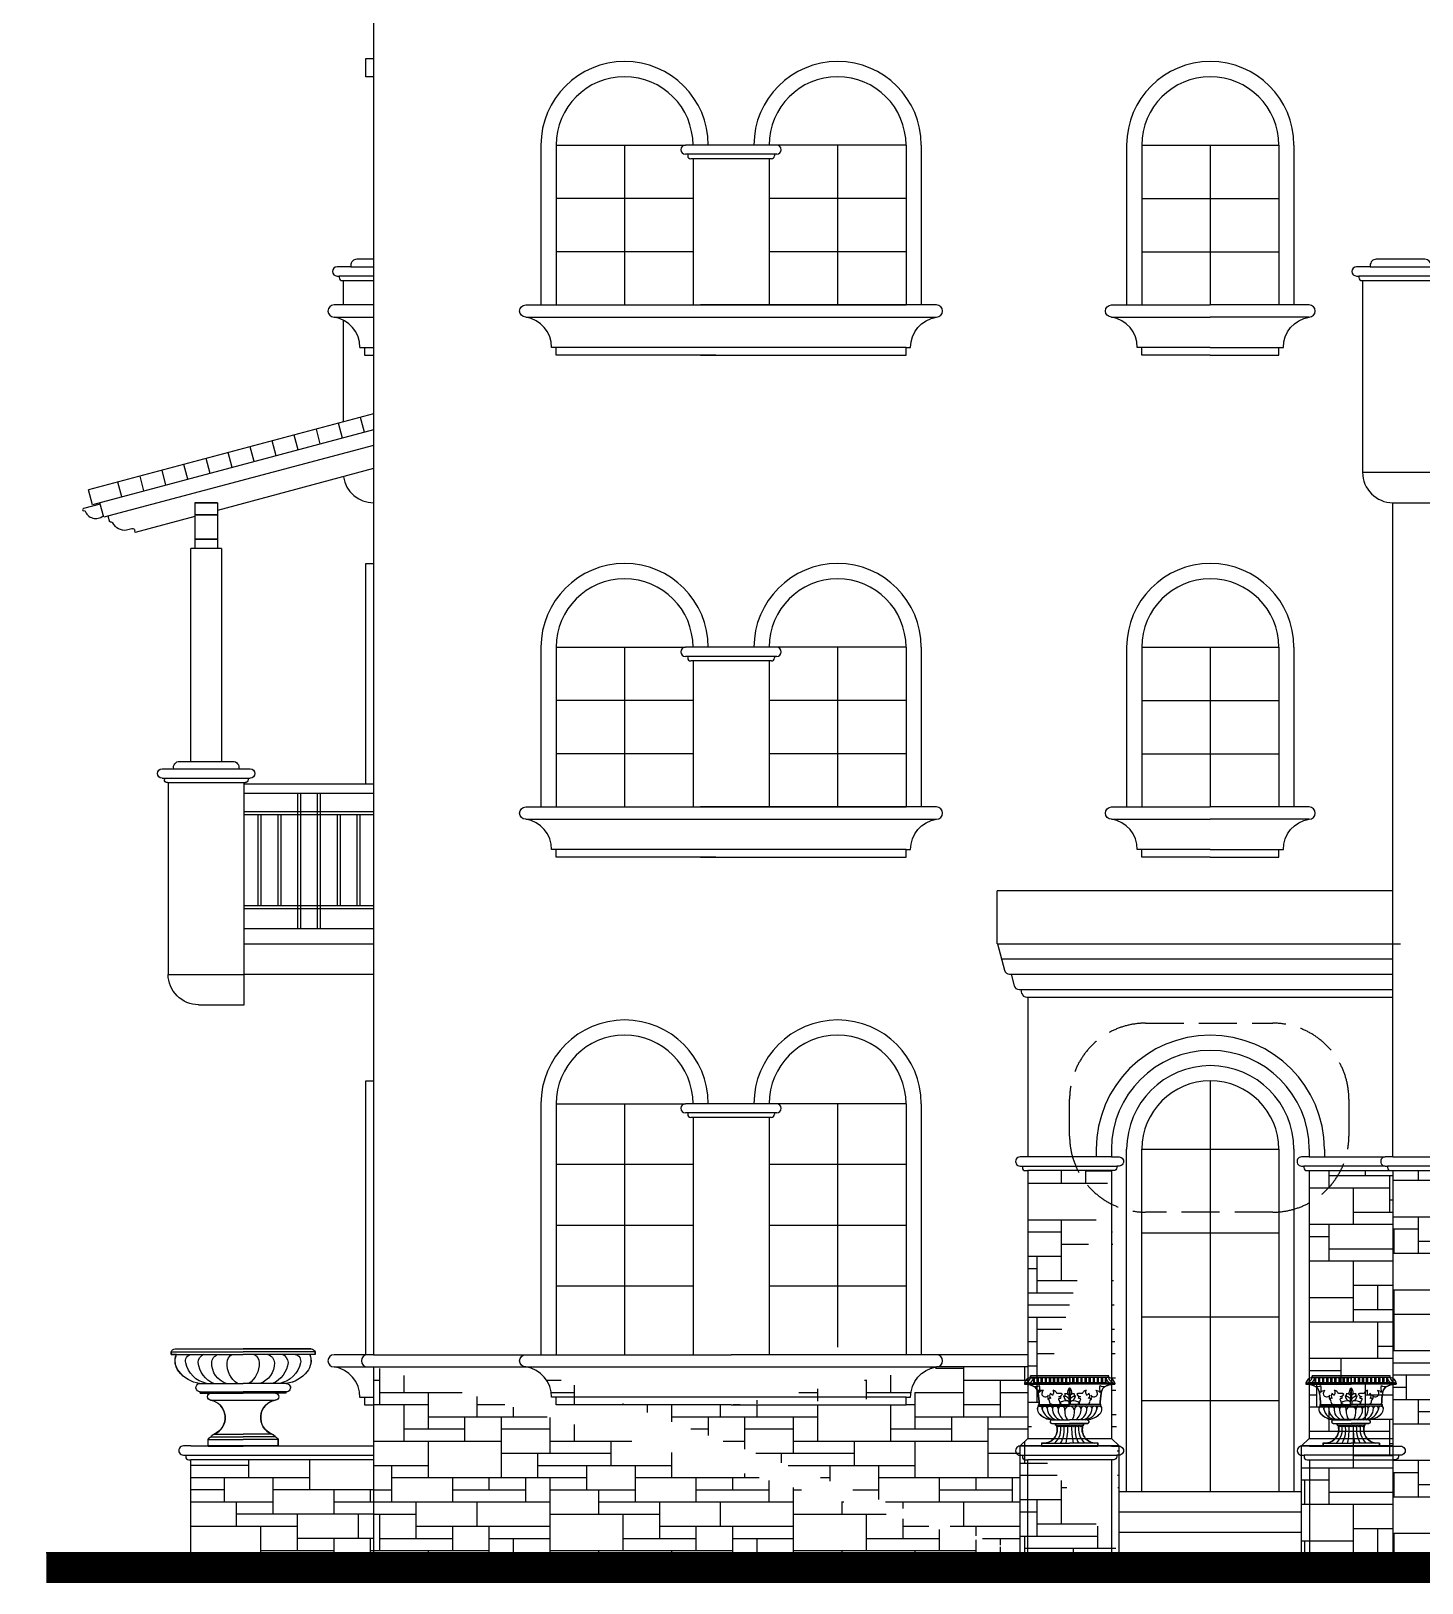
# Model space of a CAD drawing. Extents: x -34815 to 81416, y -425322 to 67478.
# Drawn here: x 11770 to 20912, y -340615 to -330415 of the extents above; entities that cross this region are included whole.
import ezdxf

# ---------------------------------------------------------------- set-up
doc = ezdxf.new("R2010")
doc.units = 0
doc.header["$LTSCALE"] = 1000
doc.header["$MEASUREMENT"] = 0
doc.linetypes.add('DASH', pattern=[0.35, 0.25, -0.1])
for name, color, linetype in [('PUB_HATCH', 8, 'Continuous'), ('STAIR', 4, 'Continuous'), ('WINDOW', 4, 'Continuous'), ('y-设计-02', 7, 'Continuous'), ('坯担层', 7, 'Continuous'), ('填充', 5, 'Continuous')]:
    doc.layers.add(name, color=color, linetype=linetype)
doc.layers.add('WALL', color=2, linetype='Continuous', lineweight=25)

# ---------------------------------------------------------------- blocks, each defined once
blk = doc.blocks.new('erg')
for p, q in [((176307, 27926), (176316, 27926)), ((176316, 27926), (176336, 27850)), ((176370, 27825), (176380, 27825)), ((176380, 27825), (176386, 27800)), ((176420, 27775), (176427, 27775))]:
    blk.add_line(p, q)
blk.add_lwpolyline([(176227, 28125), (176273, 27952)])
for centre in [(176307, 27961), (176370, 27860), (176420, 27810)]:
    blk.add_arc(centre, 35, 195, 270)
blk = doc.blocks.new('gdstr')
at = {"layer": 'WALL'}
for p, q in [((-112041, -25572), (-112591, -25572)), ((-112591, -26272), (-112591, -25662)), ((-112041, -25662), (-112591, -25662)), ((-112041, -25662), (-112041, -26272))]:
    blk.add_line(p, q, dxfattribs=at)
for points in [[(-112591, -25572), (-112641, -25572, 1.000051), (-112641, -25632), (-112626, -25632), (-112626, -25642, 0.414214), (-112606, -25662), (-112591, -25662)], [(-112041, -25572), (-111991, -25572, -1.000051), (-111991, -25632), (-112006, -25632), (-112006, -25642, -0.414214), (-112026, -25662), (-112041, -25662)]]:
    blk.add_lwpolyline(points, format="xyb", dxfattribs=at)
at = {"layer": '坯担层'}
blk.add_line((-112626, -25632), (-112006, -25632), dxfattribs=at)
blk = doc.blocks.new('GRES')
for p, q in [((-112284, 29993), (-109584, 29993)), ((-109784, 29793), (-112084, 29793))]:
    blk.add_line(p, q)
at = {"layer": 'WALL'}
for p, q in [((-112184, 31723), (-112184, 30073)), ((-112084, 31723), (-112084, 30073)), ((-110634, 31723), (-111234, 31723)), ((-110634, 31663), (-111234, 31663)), ((-111219, 31663), (-111219, 31653)), ((-110669, 31633), (-111199, 31633)), ((-111184, 31633), (-111184, 30073)), ((-110684, 31633), (-110684, 30073)), ((-110649, 31663), (-110649, 31653)), ((-109784, 31723), (-109784, 30073)), ((-109684, 31723), (-109684, 30073))]:
    blk.add_line(p, q, dxfattribs=at)
for points in [[(-110934, 29743), (-112084, 29743), (-112084, 29793), (-112114, 29793, 0.374006), (-112284, 29993, -1), (-112284, 30073), (-110934, 30073), (-110934, 30073), (-110934, 30073)], [(-110934, 29743), (-109784, 29743), (-109784, 29793), (-109754, 29793, -0.374006), (-109584, 29993, 1), (-109584, 30073), (-110934, 30073), (-110934, 30073), (-110934, 30073)]]:
    blk.add_lwpolyline(points, format="xyb", dxfattribs=at)
for centre, radius, start, end in [((-111634, 31723), 550, 0, 180), ((-110234, 31723), 550, 0, 180), ((-111634, 31723), 450, 0, 180), ((-110234, 31723), 450, 0, 180), ((-111234, 31693), 30, 90, 270), ((-111199, 31653), 20, 180, 270), ((-110669, 31653), 20, 270, 0), ((-110634, 31693), 30, 270, 90)]:
    blk.add_arc(centre, radius, start, end, dxfattribs=at)
at = {"layer": 'WINDOW'}
for p, q in [((-112084, 31723), (-111234, 31723)), ((-111634, 31723), (-111634, 30073)), ((-109784, 31723), (-110634, 31723)), ((-110234, 31723), (-110234, 30123)), ((-111184, 31323), (-112084, 31323)), ((-109784, 31323), (-110684, 31323)), ((-111184, 30923), (-112084, 30923)), ((-109784, 30923), (-110684, 30923)), ((-111184, 30523), (-112084, 30523)), ((-109784, 30523), (-110684, 30523))]:
    blk.add_line(p, q, dxfattribs=at)
blk = doc.blocks.new('REWRWE')
for p, q in [((-71970, 28102), (-69470, 28102)), ((-71970, 28022), (-69270, 28022)), ((-69470, 27822), (-71770, 27822))]:
    blk.add_line(p, q)
at = {"layer": 'WALL'}
for p, q in [((-71870, 29152), (-71870, 28102)), ((-71770, 29152), (-71770, 28102)), ((-70320, 29152), (-70920, 29152)), ((-70320, 29092), (-70920, 29092)), ((-70905, 29092), (-70905, 29082)), ((-70335, 29092), (-70335, 29082)), ((-69470, 29152), (-69470, 28102)), ((-69370, 29152), (-69370, 28102)), ((-70355, 29062), (-70885, 29062)), ((-70870, 29062), (-70870, 28102)), ((-70370, 29062), (-70370, 28102))]:
    blk.add_line(p, q, dxfattribs=at)
for points in [[(-70720, 27772), (-71770, 27772), (-71770, 27822), (-71800, 27822, 0.374006), (-71970, 28022, -1), (-71970, 28102), (-70720, 28102), (-70720, 28102), (-70720, 28102)], [(-70820, 27772), (-69470, 27772), (-69470, 27822), (-69440, 27822, -0.374006), (-69270, 28022, 1), (-69270, 28102), (-70820, 28102), (-70820, 28102), (-70820, 28102)]]:
    blk.add_lwpolyline(points, format="xyb", dxfattribs=at)
for centre, radius, start, end in [((-71320, 29152), 550, 0, 180), ((-69920, 29152), 550, 0, 180), ((-71320, 29152), 450, 0, 180), ((-69920, 29152), 450, 0, 180), ((-70920, 29122), 30, 90, 270), ((-70885, 29082), 20, 180, 270), ((-70355, 29082), 20, 270, 0), ((-70320, 29122), 30, 270, 90)]:
    blk.add_arc(centre, radius, start, end, dxfattribs=at)
at = {"layer": 'WINDOW'}
for p, q in [((-71770, 29152), (-70920, 29152)), ((-71320, 29152), (-71320, 28102)), ((-69470, 29152), (-70320, 29152)), ((-69920, 29152), (-69920, 28102)), ((-70870, 28802), (-71770, 28802)), ((-69470, 28802), (-70370, 28802)), ((-70870, 28452), (-71770, 28452)), ((-69470, 28452), (-70370, 28452))]:
    blk.add_line(p, q, dxfattribs=at)
blk = doc.blocks.new('GTEWR')
at = {"layer": 'STAIR'}
for p, q in [((-29099, -16673), (-27225, -17173)), ((-29039, -16793), (-29013, -16696)), ((-29099, -16777), (-27251, -17270)), ((-28894, -16832), (-28868, -16735)), ((-28749, -16870), (-28723, -16774)), ((-28604, -16909), (-28578, -16812)), ((-29099, -16880), (-27325, -17353)), ((-28459, -16948), (-28433, -16851)), ((-28314, -16986), (-28288, -16890)), ((-28169, -17025), (-28143, -16928)), ((-29099, -17033), (-28074, -17308)), ((-28024, -17064), (-27998, -16967)), ((-27879, -17102), (-27853, -17006)), ((-27734, -17141), (-27709, -17044)), ((-27589, -17180), (-27564, -17083)), ((-27444, -17218), (-27419, -17122)), ((-27251, -17270), (-27225, -17173)), ((-28074, -17257), (-27924, -17257)), ((-28074, -17257), (-28074, -17557)), ((-27924, -17257), (-28074, -17257)), ((-28074, -17337), (-27924, -17337)), ((-27924, -17337), (-28074, -17337)), ((-27924, -17257), (-27924, -17557)), ((-27325, -17353), (-27299, -17257)), ((-27924, -17348), (-27533, -17453)), ((-27533, -17453), (-27529, -17439)), ((-27511, -17428), (-27475, -17438)), ((-27369, -17383), (-27365, -17384)), ((-27365, -17384), (-27354, -17346)), ((-28074, -17497), (-27924, -17497)), ((-27924, -17497), (-28074, -17497)), ((-28099, -17557), (-28099, -18957)), ((-28099, -17557), (-27899, -17557)), ((-27899, -18957), (-27899, -17557)), ((-27824, -18957), (-28174, -18957)), ((-27709, -19007), (-28289, -19007)), ((-27709, -19067), (-28289, -19067)), ((-28274, -19067), (-28274, -19077)), ((-27724, -19067), (-27724, -19077)), ((-27744, -19097), (-28254, -19097)), ((-28249, -20557), (-28249, -19097)), ((-27749, -19097), (-27749, -20357)), ((-29099, -20057), (-28249, -20057)), ((-28249, -20157), (-29099, -20157)), ((-29099, -20357), (-28249, -20357)), ((-27749, -20357), (-28249, -20357)), ((-27949, -20557), (-28249, -20557))]:
    blk.add_line(p, q, dxfattribs=at)
blk.add_lwpolyline([(-27302, -17266), (-27192, -17296, -0.876976), (-27194, -17311), (-27202, -17309, -0.53627), (-27322, -17343, 2.428013)], format="xyb", dxfattribs=at)
for centre, radius, start, end in [((-27515, -17442), 15, 75, 165), ((-27463, -17353), 85.7, 262.1778, 333.6727), ((-27373, -17398), 15, 75, 152.7854), ((-28174, -18997), 40, 90, 194.4775), ((-27824, -18997), 40, 345.5225, 90), ((-28289, -19037), 30, 90, 270), ((-27709, -19037), 30, 270, 90), ((-28254, -19077), 20, 180, 270), ((-27744, -19077), 20, 270, 0), ((-27949, -20357), 200, 270, 0.0036)]:
    blk.add_arc(centre, radius, start, end, dxfattribs=at)
blk = doc.blocks.new('REW')
at = {"layer": 'WINDOW'}
for p, q in [((-107664, 35915), (-107924, 35915)), ((-107924, 35835), (-107664, 35835)), ((-107754, 35635), (-107724, 35635)), ((-107724, 35635), (-107724, 35585)), ((-107724, 35635), (-107664, 35635)), ((-107724, 35585), (-107664, 35585)), ((-107664, 35585), (-107664, 35585))]:
    blk.add_line(p, q, dxfattribs=at)
for centre, radius, start, end in [((-107924, 35875), 40, 90, 270), ((-107954, 35637), 200, 359.3523, 81.3768)]:
    blk.add_arc(centre, radius, start, end, dxfattribs=at)
blk = doc.blocks.new('tges')
at = {"layer": 'WALL'}
for p, q in [((97, -16318), (497, -16318)), ((572, -16378), (22, -16378)), ((47, -16408), (547, -16408)), ((47, -17668), (547, -17668))]:
    blk.add_line(p, q, dxfattribs=at)
blk.add_lwpolyline([(197, -16268), (137, -16268, 0.414214), (97, -16308), (97, -16318), (7, -16318, 1), (7, -16378), (22, -16378), (22, -16388, 0.414214), (42, -16408), (47, -16408), (47, -17568), (47, -17668, 0.414046), (247, -17868), (547, -17868), (547, -16408), (552, -16408, 0.41424), (572, -16388), (572, -16378), (587, -16378, 1.047767), (584, -16318), (497, -16318), (497, -16308, 0.414171), (457, -16268), (397, -16268), (197, -16268)], format="xyb", dxfattribs=at)
blk = doc.blocks.new('er')
at = {"layer": 'STAIR'}
for p, q in [((-234578, -160987), (-235428, -160987)), ((-235428, -161047), (-234578, -161047)), ((-235079, -161047), (-235079, -161937)), ((-235059, -161047), (-235059, -161937)), ((-234949, -161047), (-234949, -161937)), ((-234929, -161047), (-234929, -161937)), ((-235428, -161167), (-234578, -161167)), ((-235428, -161187), (-234578, -161187)), ((-235339, -161187), (-235339, -161787)), ((-235319, -161187), (-235319, -161787)), ((-235209, -161187), (-235209, -161787)), ((-235189, -161187), (-235189, -161787)), ((-234819, -161187), (-234819, -161787)), ((-234799, -161187), (-234799, -161787)), ((-234689, -161187), (-234689, -161787)), ((-234669, -161187), (-234669, -161787)), ((-234578, -161787), (-235428, -161787)), ((-234578, -161807), (-235428, -161807))]:
    blk.add_line(p, q, dxfattribs=at)
blk = doc.blocks.new('tgdstre')
for p, q in [((40414, -79573), (41064, -79573)), ((41714, -79573), (41064, -79573)), ((41064, -79773), (40614, -79773)), ((41064, -79773), (41514, -79773))]:
    blk.add_line(p, q)
at = {"layer": 'WALL'}
for p, q in [((40514, -78443), (40514, -79493)), ((40614, -78443), (40614, -79493)), ((41514, -78443), (41514, -79493)), ((41614, -78443), (41614, -79493))]:
    blk.add_line(p, q, dxfattribs=at)
for points in [[(41064, -79823), (40614, -79823), (40614, -79773), (40584, -79773, 0.374006), (40414, -79573, -1), (40414, -79493), (41064, -79493)], [(41064, -79823), (41514, -79823), (41514, -79773), (41544, -79773, -0.374006), (41714, -79573, 1), (41714, -79493), (41064, -79493)]]:
    blk.add_lwpolyline(points, format="xyb", dxfattribs=at)
for radius in [550, 450]:
    blk.add_arc((41064, -78443), radius, 0, 180, dxfattribs=at)
at = {"layer": 'WINDOW'}
for p, q in [((40614, -78443), (41514, -78443)), ((41064, -78443), (41064, -79493)), ((40614, -78793), (41514, -78793)), ((40614, -79143), (41514, -79143))]:
    blk.add_line(p, q, dxfattribs=at)
blk = doc.blocks.new('asdfasgdsdg')
at = {"layer": '坯担层'}
blk.add_lwpolyline([(1004409, -183636), (1004416, -183636), (1004416, -183620), (1004453, -183620, 0.987636), (1004451, -183584, 0.172342), (1004577, -183524, 0.187477), (1004598, -183475, 0.445394), (1004573, -183448), (1004573, -183447), (1004580, -183447, 1.075239), (1004580, -183432, -0.038474), (1004591, -183317, -0.204676), (1004620, -183258, -0.13928), (1004724, -183228), (1004726, -183228), (1004726, -183217, 0.299581), (1004664, -183161), (1004664, -183145), (1003888, -183145), (1003888, -183161, 0.299581), (1003826, -183217), (1003826, -183228), (1003828, -183228, -0.13928), (1003932, -183258, -0.204676), (1003962, -183317, -0.038474), (1003972, -183432, 1.004002), (1003971, -183447), (1003979, -183447), (1003979, -183448, 0.445395), (1003954, -183475, 0.187477), (1003975, -183524, 0.173138), (1004102, -183584, 1.005571), (1004099, -183620), (1004137, -183620), (1004137, -183636), (1004146, -183636, -0.483622), (1004031, -183816), (1003996, -183816), (1003996, -183845), (1004558, -183845), (1004558, -183816), (1004524, -183816, -0.483623), (1004409, -183636, 0.483623)], format="xyb", dxfattribs=at)
at = {"layer": '填充'}
for p, q in [((1003888, -183145), (1004276, -183145)), ((1003888, -183161), (1003888, -183145)), ((1004664, -183145), (1004276, -183145)), ((1004664, -183161), (1004664, -183145)), ((1003826, -183217), (1004276, -183217)), ((1003826, -183217), (1003826, -183228)), ((1003826, -183228), (1004276, -183228)), ((1003888, -183161), (1004276, -183161)), ((1003916, -183161), (1003916, -183207)), ((1003922, -183161), (1003922, -183206)), ((1003950, -183161), (1003950, -183206)), ((1003957, -183161), (1003957, -183207)), ((1003963, -183161), (1003963, -183206)), ((1003991, -183161), (1003991, -183206)), ((1003996, -183161), (1003996, -183207)), ((1004003, -183161), (1004003, -183206)), ((1004031, -183161), (1004031, -183206)), ((1004038, -183161), (1004038, -183207)), ((1004044, -183161), (1004044, -183206)), ((1004072, -183161), (1004072, -183206)), ((1004077, -183161), (1004077, -183207)), ((1004084, -183161), (1004084, -183206)), ((1004112, -183161), (1004112, -183206)), ((1004118, -183161), (1004118, -183207)), ((1004125, -183161), (1004125, -183206)), ((1004153, -183161), (1004153, -183206)), ((1004159, -183161), (1004159, -183207)), ((1004165, -183161), (1004165, -183206)), ((1004193, -183161), (1004193, -183206)), ((1004200, -183161), (1004200, -183207)), ((1004206, -183161), (1004206, -183206)), ((1004234, -183161), (1004234, -183206)), ((1004240, -183161), (1004240, -183207)), ((1004246, -183161), (1004246, -183206)), ((1004274, -183161), (1004274, -183206)), ((1004664, -183161), (1004276, -183161)), ((1004726, -183217), (1004276, -183217)), ((1004726, -183228), (1004276, -183228)), ((1004278, -183161), (1004278, -183206)), ((1004306, -183161), (1004306, -183206)), ((1004312, -183161), (1004312, -183207)), ((1004318, -183161), (1004318, -183206)), ((1004346, -183161), (1004346, -183206)), ((1004352, -183161), (1004352, -183207)), ((1004353, -183161), (1004353, -183207)), ((1004359, -183161), (1004359, -183206)), ((1004387, -183161), (1004387, -183206)), ((1004393, -183161), (1004393, -183207)), ((1004393, -183161), (1004393, -183207)), ((1004399, -183161), (1004399, -183206)), ((1004427, -183161), (1004427, -183206)), ((1004433, -183161), (1004433, -183207)), ((1004440, -183161), (1004440, -183206)), ((1004468, -183161), (1004468, -183206)), ((1004475, -183161), (1004475, -183207)), ((1004481, -183161), (1004481, -183206)), ((1004509, -183161), (1004509, -183206)), ((1004516, -183161), (1004516, -183207)), ((1004521, -183161), (1004521, -183206)), ((1004550, -183161), (1004550, -183206)), ((1004555, -183161), (1004555, -183207)), ((1004562, -183161), (1004562, -183206)), ((1004590, -183161), (1004590, -183206)), ((1004597, -183161), (1004597, -183207)), ((1004602, -183161), (1004602, -183206)), ((1004630, -183161), (1004630, -183206)), ((1004636, -183161), (1004636, -183207)), ((1004726, -183217), (1004726, -183228)), ((1003965, -183444), (1004588, -183444)), ((1003971, -183432), (1004276, -183432)), ((1003971, -183447), (1004276, -183447)), ((1004581, -183432), (1004276, -183432)), ((1004581, -183447), (1004276, -183447)), ((1004101, -183584), (1004276, -183584)), ((1004451, -183584), (1004276, -183584)), ((1004099, -183620), (1004276, -183620)), ((1004137, -183636), (1004137, -183620)), ((1004137, -183636), (1004276, -183636)), ((1004453, -183620), (1004276, -183620)), ((1004416, -183636), (1004276, -183636)), ((1004416, -183636), (1004416, -183620)), ((1003996, -183815), (1003996, -183845)), ((1003996, -183816), (1004276, -183816)), ((1003996, -183845), (1004276, -183845)), ((1004277, -183816), (1004276, -183816)), ((1004277, -183845), (1004276, -183845)), ((1004558, -183816), (1004278, -183816)), ((1004558, -183845), (1004278, -183845)), ((1004558, -183815), (1004558, -183845))]:
    blk.add_line(p, q, dxfattribs=at)
for centre, radius, start, end in [((1003815, -183140), 77.8, 278.2598, 344.8604), ((1003900, -183236), 76.3, 99.221, 165.9299), ((1003827, -183425), 198, 57.9464, 90.337), ((1003860, -183160), 54.7, 253.5592, 359.4398), ((1003936, -183192), 25.3, 216.27, 323.73), ((1003942, -183200), 53.1, 243.5211, 309.3086), ((1003936, -183194), 19.1, 222.6561, 317.4323), ((1003877, -183322), 84.7, 3.147, 49.4162), ((1003977, -183194), 24.1, 214.9112, 325.0888), ((1003977, -183194), 19.1, 222.6561, 317.4323), ((1003868, -183271), 111, 339.1385, 15.5094), ((1004015, -183350), 58, 89.7629, 137.1185), ((1004017, -183192), 25.3, 216.27, 323.73), ((1004036, -183322), 37, 124.2206, 197.6658), ((1004017, -183194), 19.1, 222.6561, 317.4323), ((1004058, -183194), 24.1, 214.9112, 325.0888), ((1004058, -183194), 19.1, 222.6561, 317.4323), ((1004098, -183192), 25.3, 216.2484, 323.7516), ((1004098, -183194), 19.1, 222.6561, 317.4323), ((1004094, -183349), 62.6, 24.2805, 73.1395), ((1004019, -183335), 103, 18.6061, 26.1266), ((1004139, -183192), 25.3, 216.27, 323.73), ((1004139, -183194), 19.1, 222.6561, 317.4323), ((1004180, -183192), 25.3, 216.27, 323.73), ((1004179, -183194), 19.1, 222.6561, 317.4323), ((1004220, -183194), 24.1, 214.9112, 325.0888), ((1004220, -183194), 19.1, 222.6561, 317.4323), ((1004260, -183193), 25, 216.0719, 309.9398), ((1004260, -183194), 19.1, 222.6561, 317.4323), ((1004319, -183313), 63.9, 148.5707, 193.4767), ((1004289, -183291), 27, 118.0295, 154.4654), ((1007980, -183505), 3714, 176.3733, 178.8731), ((1004292, -183194), 24.1, 229.1718, 325.0888), ((1004264, -183291), 27, 25.5346, 61.9705), ((1004292, -183194), 19.1, 222.5677, 317.3439), ((1000573, -183505), 3714, 1.1269, 3.6267), ((1004234, -183313), 63.9, 346.5233, 31.4293), ((1004332, -183194), 24.1, 214.9112, 325.0888), ((1004332, -183194), 19.1, 222.5677, 317.3439), ((1004373, -183194), 24.1, 214.9112, 325.0888), ((1004373, -183194), 19.1, 222.5677, 317.3439), ((1004413, -183194), 24.1, 214.9112, 325.0888), ((1004413, -183194), 19.1, 222.5677, 317.3439), ((1004459, -183349), 62.6, 106.8605, 155.7195), ((1004454, -183191), 26.5, 217.547, 322.453), ((1004533, -183335), 103, 153.8734, 161.3939), ((1004454, -183194), 19.1, 222.5677, 317.3439), ((1004495, -183192), 25.3, 216.27, 323.73), ((1004495, -183194), 19.1, 222.5677, 317.3439), ((1004536, -183194), 24.1, 214.9112, 325.0888), ((1004536, -183194), 19.1, 222.5677, 317.3439), ((1004538, -183350), 58, 42.8815, 90.2371), ((1004517, -183322), 37, 342.3342, 55.7794), ((1004576, -183192), 25.8, 216.8256, 323.1744), ((1004576, -183194), 19.1, 222.5677, 317.3439), ((1004684, -183271), 111, 164.4906, 200.8615), ((1004611, -183200), 53.1, 230.6914, 296.4789), ((1004675, -183322), 84.7, 130.5838, 176.853), ((1004616, -183194), 24.1, 214.9112, 325.0888), ((1004616, -183194), 19.1, 222.5677, 317.3439), ((1004725, -183425), 198, 89.663, 122.0536), ((1004692, -183160), 54.7, 180.5602, 286.4408), ((1004737, -183140), 77.8, 195.1396, 261.7402), ((1004652, -183236), 76.3, 14.0701, 80.779), ((1003979, -183473), 24.8, 353.5268, 185.5906), ((1003226, -183443), 747, 0.8363, 9.6495), ((1003972, -183439), 7.76, 85.8473, 274.1527), ((1004033, -183317), 37.1, 207.2872, 322.6022), ((1004029, -183473), 25.4, 10.3218, 184.7459), ((1004080, -183474), 26.9, 14.1289, 167.8025), ((1004093, -183359), 36.2, 145.9899, 237.7874), ((1004080, -183381), 13.7, 53.8745, 188.5506), ((1004106, -183396), 33.3, 169.1188, 279.2473), ((1004114, -183344), 36.8, 136.7318, 225.67), ((1004108, -183315), 21.1, 189.047, 272.6268), ((1004133, -183477), 28.8, 13.766, 160.9963), ((1004068, -183308), 49.7, 325.3181, 7.3274), ((1004174, -183419), 98.9, 77.9359, 103.4288), ((1004194, -183482), 34.6, 347.7128, 160.5764), ((1004174, -183379), 9.16, 113.075, 252.0027), ((1004124, -183255), 109, 294.1701, 317.1387), ((1004174, -183376), 22.5, 43.3106, 104.2892), ((1004171, -183346), 24.8, 268.8306, 322.5142), ((1004185, -183391), 14.4, 165.355, 286.2589), ((1004236, -183481), 87.8, 75.821, 133.415), ((1004219, -183352), 78, 235.5314, 270.4036), ((1004193, -183335), 12.1, 27.8099, 84.1972), ((1004203, -183427), 84.3, 41.9052, 80.8217), ((1004273, -183342), 56.6, 182.0122, 257.9404), ((1004238, -183363), 38.7, 41.8802, 106.9921), ((1004254, -183331), 26.9, 169.8808, 225.5145), ((1004276, -183496), 49, 14.8958, 171.5498), ((1004314, -183363), 38.7, 73.0079, 138.1198), ((1004349, -183427), 84.3, 99.1783, 138.0948), ((1004279, -183342), 56.6, 282.0596, 357.9878), ((1004317, -183481), 87.8, 46.585, 104.179), ((1004299, -183331), 26.9, 314.4855, 10.1192), ((1004358, -183482), 34.6, 19.4156, 183.2289), ((1004333, -183352), 78, 269.5964, 304.4686), ((1004359, -183335), 12.1, 95.8028, 152.1901), ((1004428, -183255), 109, 222.8613, 245.8299), ((1004379, -183419), 98.9, 76.5712, 102.0641), ((1004378, -183376), 22.5, 75.7108, 136.6894), ((1004381, -183346), 24.8, 217.4858, 271.1694), ((1004367, -183391), 14.4, 253.7411, 14.645), ((1004378, -183379), 9.16, 287.9973, 66.925), ((1004419, -183477), 28.8, 19.0037, 166.234), ((1004485, -183308), 49.7, 172.6726, 214.6819), ((1004446, -183396), 33.3, 260.7527, 10.8812), ((1004445, -183315), 21.1, 267.3732, 350.953), ((1004472, -183474), 26.9, 12.1975, 165.8711), ((1004439, -183344), 36.8, 314.33, 43.2682), ((1004473, -183381), 13.7, 351.4494, 126.1255), ((1004460, -183359), 36.2, 302.2126, 34.0101), ((1004519, -183317), 37.1, 217.3978, 332.7128), ((1004523, -183473), 25.4, 355.2541, 169.6782), ((1004573, -183473), 24.8, 354.4094, 186.4732), ((1005327, -183443), 747, 170.3505, 179.1637), ((1004581, -183439), 7.76, 265.8473, 94.1527), ((1004027, -183473), 72.9, 181.8198, 224.2933), ((1004123, -183375), 210, 224.9375, 264.0511), ((1004143, -183443), 143, 193.2561, 260.974), ((1004168, -183471), 114, 178.7487, 261.8998), ((1004101, -183602), 18.1, 86.2904, 274.5126), ((1004218, -183477), 112, 175.13, 252.3547), ((1004293, -183477), 132, 177.1006, 233.8283), ((1004367, -183502), 140, 174.9053, 216.3681), ((1004184, -183506), 141, 326.2753, 8.9288), ((1004259, -183477), 132, 306.1717, 2.8994), ((1004335, -183477), 112, 287.6453, 4.87), ((1004385, -183471), 114, 278.1002, 1.2513), ((1004409, -183443), 143, 279.026, 346.7439), ((1004452, -183602), 18.1, 265.4874, 93.7096), ((1004429, -183375), 210, 275.9489, 315.0625), ((1004525, -183473), 72.9, 315.7067, 358.1802), ((1004017, -183680), 136, 275.7814, 18.9491), ((1003992, -183675), 197, 314.4996, 11.6285), ((1004165, -183631), 20.1, 192.578, 348.262), ((1004202, -183632), 16.8, 191.7649, 348.2351), ((1003973, -183685), 250, 328.3611, 11.4136), ((1004238, -183630), 20.3, 194.8157, 345.1843), ((1003568, -183663), 690, 347.2377, 2.323), ((1004277, -183629), 20.8, 199.4277, 340.5723), ((1004986, -183663), 690, 177.677, 192.7623), ((1004316, -183627), 21.3, 202.8485, 337.1515), ((1004580, -183685), 250, 168.5864, 211.6389), ((1004352, -183631), 17.2, 196.5424, 343.4576), ((1004562, -183675), 197, 168.3715, 225.5004), ((1004389, -183626), 22.2, 205.3349, 333.8394), ((1004538, -183680), 136, 161.0509, 264.2186)]:
    blk.add_arc(centre, radius, start, end, dxfattribs=at)
blk = doc.blocks.new('fdgdfgdfg')
at = {"layer": '填充'}
for p, q in [((344912.5, 34403.2), (345374.5, 34403.2)), ((344912.5, 34403.2), (344912.5, 34386.7)), ((344912.5, 34386.7), (345374.5, 34386.7)), ((344937.1, 34422.2), (345374.5, 34422.2)), ((345811.2, 34422.2), (345374.5, 34422.2)), ((345836.5, 34403.2), (345374.5, 34403.2)), ((345836.5, 34386.7), (345374.5, 34386.7)), ((345836.5, 34403.2), (345836.5, 34386.7)), ((345097, 34200.1), (345374.5, 34200.1)), ((345653.9, 34200.1), (345374.5, 34200.1)), ((345099.6, 34146.9), (345374.5, 34146.9)), ((345099.6, 34137.5), (345099.6, 34146.9)), ((345099.6, 34137.5), (345374.5, 34137.5)), ((345581.1, 34092.9), (345167.5, 34092.9)), ((345649.4, 34146.9), (345374.5, 34146.9)), ((345649.4, 34137.5), (345374.5, 34137.5)), ((345649.4, 34137.5), (345649.4, 34146.9)), ((345188.8, 33874.9), (345374.5, 33874.9)), ((345560.2, 33874.9), (345374.5, 33874.9)), ((345150.2, 33798.8), (345150.2, 33841.8)), ((345150.2, 33841.4), (345374.5, 33841.4)), ((345150.2, 33798.5), (345374.5, 33798.5)), ((345168.8, 33857.5), (345374.5, 33857.5)), ((345580.2, 33857.5), (345374.5, 33857.5)), ((345598.8, 33841.4), (345374.5, 33841.4)), ((345598.8, 33798.5), (345374.5, 33798.5)), ((345598.8, 33798.8), (345598.8, 33841.8))]:
    blk.add_line(p, q, dxfattribs=at)
for centre, radius, start, end in [((344939, 34394.3), 27.9, 93.85193, 161.45812), ((345046.8, 34345.6), 108.2, 158.25718, 219.61329), ((345047.7, 34344.5), 43, 100.23517, 195.80491), ((345143.6, 34332.6), 57.9, 108.17695, 177.32402), ((345234.3, 34328.3), 61.6, 108.41274, 176.29978), ((345326.3, 34335.3), 54.5, 111.48359, 182.43579), ((345422.7, 34335.3), 54.5, 357.56421, 68.51641), ((345514.7, 34328.3), 61.6, 3.70022, 71.58726), ((345605.4, 34332.6), 57.9, 2.67598, 71.82305), ((345701.3, 34344.5), 43, 344.19509, 79.76483), ((345702.2, 34345.6), 108.2, 320.38671, 21.74282), ((345810.4, 34394.7), 27.5, 17.96711, 88.34369), ((345120.9, 34396.6), 198, 217.29844, 263.065), ((345173.1, 34367.8), 170.4, 191.85965, 258.5432), ((345252.7, 34353.7), 167.9, 186.29155, 246.93508), ((345311, 34330.7), 138.2, 179.35849, 251.07103), ((345426.1, 34326.3), 154.4, 177.52835, 235.42659), ((345322.9, 34326.3), 154.4, 304.57341, 2.47165), ((345438, 34330.7), 138.2, 288.92897, 0.64151), ((345496.3, 34353.7), 167.9, 293.06492, 353.70845), ((345575.9, 34367.8), 170.4, 281.4568, 348.14035), ((345626.9, 34398), 199.7, 277.76331, 322.58762), ((345097.4, 34173.5), 26.7, 90.83019, 274.72158), ((345650.3, 34173.6), 26.7, 268.08881, 82.24174), ((345167.9, 34115.3), 22.4, 91.07181, 268.92819), ((345147.9, 33980.9), 113.7, 291.1388, 80.05314), ((345602.8, 33980.9), 113.7, 99.94686, 248.8612), ((345579.9, 34115.3), 22.4, 271.07181, 88.92819), ((345193.2, 33849.7), 25.6, 99.88376, 162.20545), ((345555.8, 33849.7), 25.6, 17.79455, 80.11624), ((345177.5, 33828.6), 30.1, 106.73654, 154.92134), ((345571.5, 33828.6), 30.1, 25.07866, 73.26346)]:
    blk.add_arc(centre, radius, start, end, dxfattribs=at)

msp = doc.modelspace()

# ---------------------------------------------------------------- hatches: boundary and pattern name
at = {"layer": 'PUB_HATCH'}
h = msp.add_hatch(dxfattribs=at)
h.set_pattern_fill('文化石01', color=256, scale=100, style=0)
h.set_pattern_definition([(7e-15, (-104819.2, -121748.5), (0, 1600), [1200, -400]), (7e-15, (-104819.2, -121668.5), (0, 1600), [-480, 480, -240, 400]), (7e-15, (-104819.2, -121588.5), (0, 1600), [-720, 880]), (7e-15, (-104819.2, -121508.5), (0, 1600), [720, -880]), (7e-15, (-104819.2, -121428.5), (0, 1600), [-320, 1280]), (7e-15, (-104819.2, -121348.5), (0, 1600), [560, -400, 480, -160]), (7e-15, (-104259.2, -121268.5), (0, 1600), [1280, -320]), (7e-15, (-104899.2, -121188.5), (0, 1600), [880, -720]), (7e-15, (-105139.2, -121108.5), (0, 1600), [720, -880]), (7e-15, (-104819.2, -121028.5), (0, 1600), [1280, -320]), (7e-15, (-104819.2, -120948.5), (0, 1600), [-640, 400, -240, 320]), (7e-15, (-104019.2, -120868.5), (0, 1600), [960, -640]), (7e-15, (-104659.2, -120788.5), (0, 1600), [640, -320, 240, -400]), (7e-15, (-104339.2, -120708.5), (0, 1600), [640, -240, 400, -320]), (7e-15, (-103699.2, -120628.5), (0, 1600), [960, -640]), (7e-15, (-104339.2, -120548.5), (0, 1600), [640, -960]), (7e-15, (-104019.2, -120468.5), (0, 1600), [720, -880]), (7e-15, (-104019.2, -120388.5), (0, 1600), [-480, 1120]), (7e-15, (-104499.2, -120308.5), (0, 1600), [480, -1120]), (7e-15, (-104019.2, -120228.5), (0, 1600), [1120, -480]), (90, (-104819.2, -121108.5), (-1600, 1e-13), [240, -640, 560, -160]), (90, (-104659.2, -121028.5), (-1600, 1e-13), [400, -240, 160, -800]), (90, (-104579.2, -121348.5), (-1600, 1e-13), [160, -1440]), (90, (-104499.2, -121508.5), (-1600, 1e-13), [160, -960, 240, -240]), (90, (-104419.2, -121188.5), (-1600, 1e-13), [160, -1440]), (90, (-104339.2, -121748.5), (-1600, 1e-13), [240, -720, 400, -240]), (90, (-104259.2, -121428.5), (-1600, 1e-13), [240, -1360]), (90, (-104179.2, -121028.5), (-1600, 1e-13), [240, -80, 160, -1120]), (90, (-104099.2, -121668.5), (-1600, 1e-13), [240, -1360]), (90, (-104019.2, -121268.5), (-1600, 1e-13), [240, -80, 240, -160, 400, -480]), (90, (-103859.2, -121268.5), (-1600, 1e-13), [-1120, 160, -160, 160]), (90, (-103779.2, -121028.5), (-1600, 1e-13), [160, -1440]), (90, (-103699.2, -121588.5), (-1600, 1e-13), [160, -560, 400, -480]), (90, (-103619.2, -121348.5), (-1600, 1e-13), [80, -1040, 240, -240]), (90, (-103539.2, -121268.5), (-1600, 1e-13), [400, -400, 240, -560]), (90, (-103459.2, -120868.5), (-1600, 1e-13), [240, -400, 160, -800]), (90, (-103379.2, -121428.5), (-1600, 1e-13), [160, -1440]), (90, (-103299.2, -121268.5), (-1600, 1e-13), [160, -480, 240, -720])])
edge = h.paths.add_edge_path()
edge.add_line((18271, -340415), (18921, -340415))
edge.add_line((18871, -337905), (18321, -337905))
edge.add_line((18271, -340415), (18271, -339715))
edge.add_line((18271, -339715), (18321, -339665))
edge.add_line((18921, -340415), (18921, -339715))
edge.add_line((18921, -339715), (18871, -339665))
edge.add_line((18871, -337905), (18871, -339665))
edge.add_line((18321, -337905), (18321, -339665))
h = msp.add_hatch(dxfattribs=at)
h.set_pattern_fill('文化石01', color=256, scale=100, style=0)
h.set_pattern_definition([(7e-15, (-104819.2, -127059.1), (0, 1600), [1200, -400]), (7e-15, (-104819.2, -126979.1), (0, 1600), [-480, 480, -240, 400]), (7e-15, (-104819.2, -126899.1), (0, 1600), [-720, 880]), (7e-15, (-104819.2, -126819.1), (0, 1600), [720, -880]), (7e-15, (-104819.2, -126739.1), (0, 1600), [-320, 1280]), (7e-15, (-104819.2, -126659.1), (0, 1600), [560, -400, 480, -160]), (7e-15, (-104259.2, -126579.1), (0, 1600), [1280, -320]), (7e-15, (-104899.2, -126499.1), (0, 1600), [880, -720]), (7e-15, (-105139.2, -126419.1), (0, 1600), [720, -880]), (7e-15, (-104819.2, -126339.1), (0, 1600), [1280, -320]), (7e-15, (-104819.2, -126259.1), (0, 1600), [-640, 400, -240, 320]), (7e-15, (-104019.2, -126179.1), (0, 1600), [960, -640]), (7e-15, (-104659.2, -126099.1), (0, 1600), [640, -320, 240, -400]), (7e-15, (-104339.2, -126019.1), (0, 1600), [640, -240, 400, -320]), (7e-15, (-103699.2, -125939.1), (0, 1600), [960, -640]), (7e-15, (-104339.2, -125859.1), (0, 1600), [640, -960]), (7e-15, (-104019.2, -125779.1), (0, 1600), [720, -880]), (7e-15, (-104019.2, -125699.1), (0, 1600), [-480, 1120]), (7e-15, (-104499.2, -125619.1), (0, 1600), [480, -1120]), (7e-15, (-104019.2, -125539.1), (0, 1600), [1120, -480]), (90, (-104819.2, -126419.1), (-1600, 1e-13), [240, -640, 560, -160]), (90, (-104659.2, -126339.1), (-1600, 1e-13), [400, -240, 160, -800]), (90, (-104579.2, -126659.1), (-1600, 1e-13), [160, -1440]), (90, (-104499.2, -126819.1), (-1600, 1e-13), [160, -960, 240, -240]), (90, (-104419.2, -126499.1), (-1600, 1e-13), [160, -1440]), (90, (-104339.2, -127059.1), (-1600, 1e-13), [240, -720, 400, -240]), (90, (-104259.2, -126739.1), (-1600, 1e-13), [240, -1360]), (90, (-104179.2, -126339.1), (-1600, 1e-13), [240, -80, 160, -1120]), (90, (-104099.2, -126979.1), (-1600, 1e-13), [240, -1360]), (90, (-104019.2, -126579.1), (-1600, 1e-13), [240, -80, 240, -160, 400, -480]), (90, (-103859.2, -126579.1), (-1600, 1e-13), [-1120, 160, -160, 160]), (90, (-103779.2, -126339.1), (-1600, 1e-13), [160, -1440]), (90, (-103699.2, -126899.1), (-1600, 1e-13), [160, -560, 400, -480]), (90, (-103619.2, -126659.1), (-1600, 1e-13), [80, -1040, 240, -240]), (90, (-103539.2, -126579.1), (-1600, 1e-13), [400, -400, 240, -560]), (90, (-103459.2, -126179.1), (-1600, 1e-13), [240, -400, 160, -800]), (90, (-103379.2, -126739.1), (-1600, 1e-13), [160, -1440]), (90, (-103299.2, -126579.1), (-1600, 1e-13), [160, -480, 240, -720])])
edge = h.paths.add_edge_path()
edge.add_line((20121, -340415), (20721, -340415))
edge.add_line((20171, -337905), (20706, -337905))
edge.add_line((20706, -337905), (20721, -337905))
edge.add_line((20121, -340415), (20121, -339715))
edge.add_line((20121, -339715), (20171, -339665))
edge.add_line((20171, -337905), (20171, -339665))
edge.add_line((20721, -337905), (20721, -340415))
h = msp.add_hatch(dxfattribs=at)
h.set_pattern_fill('文化石01', color=256, scale=100, style=0)
h.set_pattern_definition([(7e-15, (159769, -151009.4), (0, 1600), [1200, -400]), (7e-15, (159769, -150929.4), (0, 1600), [-480, 480, -240, 400]), (7e-15, (159769, -150849.4), (0, 1600), [-720, 880]), (7e-15, (159769, -150769.4), (0, 1600), [720, -880]), (7e-15, (159769, -150689.4), (0, 1600), [-320, 1280]), (7e-15, (159769, -150609.4), (0, 1600), [560, -400, 480, -160]), (7e-15, (160329, -150529.4), (0, 1600), [1280, -320]), (7e-15, (159689, -150449.4), (0, 1600), [880, -720]), (7e-15, (159449, -150369.4), (0, 1600), [720, -880]), (7e-15, (159769, -150289.4), (0, 1600), [1280, -320]), (7e-15, (159769, -150209.4), (0, 1600), [-640, 400, -240, 320]), (7e-15, (160569, -150129.4), (0, 1600), [960, -640]), (7e-15, (159929, -150049.4), (0, 1600), [640, -320, 240, -400]), (7e-15, (160249, -149969.4), (0, 1600), [640, -240, 400, -320]), (7e-15, (160889, -149889.4), (0, 1600), [960, -640]), (7e-15, (160249, -149809.4), (0, 1600), [640, -960]), (7e-15, (160569, -149729.4), (0, 1600), [720, -880]), (7e-15, (160569, -149649.4), (0, 1600), [-480, 1120]), (7e-15, (160089, -149569.4), (0, 1600), [480, -1120]), (7e-15, (160569, -149489.4), (0, 1600), [1120, -480]), (90, (159769, -150369.4), (-1600, 1e-13), [240, -640, 560, -160]), (90, (159929, -150289.4), (-1600, 1e-13), [400, -240, 160, -800]), (90, (160009, -150609.4), (-1600, 1e-13), [160, -1440]), (90, (160089, -150769.4), (-1600, 1e-13), [160, -960, 240, -240]), (90, (160169, -150449.4), (-1600, 1e-13), [160, -1440]), (90, (160249, -151009.4), (-1600, 1e-13), [240, -720, 400, -240]), (90, (160329, -150689.4), (-1600, 1e-13), [240, -1360]), (90, (160409, -150289.4), (-1600, 1e-13), [240, -80, 160, -1120]), (90, (160489, -150929.4), (-1600, 1e-13), [240, -1360]), (90, (160569, -150529.4), (-1600, 1e-13), [240, -80, 240, -160, 400, -480]), (90, (160729, -150529.4), (-1600, 1e-13), [-1120, 160, -160, 160]), (90, (160809, -150289.4), (-1600, 1e-13), [160, -1440]), (90, (160889, -150849.4), (-1600, 1e-13), [160, -560, 400, -480]), (90, (160969, -150609.4), (-1600, 1e-13), [80, -1040, 240, -240]), (90, (161049, -150529.4), (-1600, 1e-13), [400, -400, 240, -560]), (90, (161129, -150129.4), (-1600, 1e-13), [240, -400, 160, -800]), (90, (161209, -150689.4), (-1600, 1e-13), [160, -1440]), (90, (161289, -150529.4), (-1600, 1e-13), [160, -480, 240, -720])])
h.paths.add_polyline_path([(20721, -340415), (30271, -340415), (30271, -339775), (28421, -339775), (28421, -340215), (27421, -340215), (27421, -337905), (26771, -337905), (26771, -340015), (25371, -340015), (25371, -337905), (24771, -337905), (24771, -340015), (23371, -340015), (23371, -337905), (22771, -337905), (22771, -340015), (21371, -340015), (21371, -337905), (20721, -337905)])
h = msp.add_hatch(dxfattribs=at)
h.set_pattern_fill('文化石01', color=256, scale=100, style=0)
h.set_pattern_definition([(7e-15, (-104819.2, -126003.5), (0, 1600), [1200, -400]), (7e-15, (-104819.2, -125923.5), (0, 1600), [-480, 480, -240, 400]), (7e-15, (-104819.2, -125843.5), (0, 1600), [-720, 880]), (7e-15, (-104819.2, -125763.5), (0, 1600), [720, -880]), (7e-15, (-104819.2, -125683.5), (0, 1600), [-320, 1280]), (7e-15, (-104819.2, -125603.5), (0, 1600), [560, -400, 480, -160]), (7e-15, (-104259.2, -125523.5), (0, 1600), [1280, -320]), (7e-15, (-104899.2, -125443.5), (0, 1600), [880, -720]), (7e-15, (-105139.2, -125363.5), (0, 1600), [720, -880]), (7e-15, (-104819.2, -125283.5), (0, 1600), [1280, -320]), (7e-15, (-104819.2, -125203.5), (0, 1600), [-640, 400, -240, 320]), (7e-15, (-104019.2, -125123.5), (0, 1600), [960, -640]), (7e-15, (-104659.2, -125043.5), (0, 1600), [640, -320, 240, -400]), (7e-15, (-104339.2, -124963.5), (0, 1600), [640, -240, 400, -320]), (7e-15, (-103699.2, -124883.5), (0, 1600), [960, -640]), (7e-15, (-104339.2, -124803.5), (0, 1600), [640, -960]), (7e-15, (-104019.2, -124723.5), (0, 1600), [720, -880]), (7e-15, (-104019.2, -124643.5), (0, 1600), [-480, 1120]), (7e-15, (-104499.2, -124563.5), (0, 1600), [480, -1120]), (7e-15, (-104019.2, -124483.5), (0, 1600), [1120, -480]), (90, (-104819.2, -125363.5), (-1600, 1e-13), [240, -640, 560, -160]), (90, (-104659.2, -125283.5), (-1600, 1e-13), [400, -240, 160, -800]), (90, (-104579.2, -125603.5), (-1600, 1e-13), [160, -1440]), (90, (-104499.2, -125763.5), (-1600, 1e-13), [160, -960, 240, -240]), (90, (-104419.2, -125443.5), (-1600, 1e-13), [160, -1440]), (90, (-104339.2, -126003.5), (-1600, 1e-13), [240, -720, 400, -240]), (90, (-104259.2, -125683.5), (-1600, 1e-13), [240, -1360]), (90, (-104179.2, -125283.5), (-1600, 1e-13), [240, -80, 160, -1120]), (90, (-104099.2, -125923.5), (-1600, 1e-13), [240, -1360]), (90, (-104019.2, -125523.5), (-1600, 1e-13), [240, -80, 240, -160, 400, -480]), (90, (-103859.2, -125523.5), (-1600, 1e-13), [-1120, 160, -160, 160]), (90, (-103779.2, -125283.5), (-1600, 1e-13), [160, -1440]), (90, (-103699.2, -125843.5), (-1600, 1e-13), [160, -560, 400, -480]), (90, (-103619.2, -125603.5), (-1600, 1e-13), [80, -1040, 240, -240]), (90, (-103539.2, -125523.5), (-1600, 1e-13), [400, -400, 240, -560]), (90, (-103459.2, -125123.5), (-1600, 1e-13), [240, -400, 160, -800]), (90, (-103379.2, -125683.5), (-1600, 1e-13), [160, -1440]), (90, (-103299.2, -125523.5), (-1600, 1e-13), [160, -480, 240, -720])])
edge = h.paths.add_edge_path()
edge.add_line((18321, -339195), (17721, -339195))
edge.add_line((16371, -339445), (17521, -339445))
edge.add_line((17521, -339445), (17521, -339395))
edge.add_line((17521, -339395), (17551, -339395))
edge.add_arc((17751, -339393), 200, 98.6232, 180.6477, ccw=False)
edge.add_line((16371, -339445), (15221, -339445))
edge.add_line((15221, -339445), (15221, -339395))
edge.add_line((15221, -339395), (15191, -339395))
edge.add_arc((14991, -339393), 200, 359.3523, 441.3768)
edge.add_line((14021, -339195), (15021, -339195))
edge.add_line((18271, -340415), (18271, -339715))
edge.add_line((18271, -339715), (18321, -339665))
edge.add_line((18321, -339195), (18321, -339665))
edge.add_line((14021, -340415), (18271, -340415))
edge.add_line((14021, -339195), (14021, -340415))
h = msp.add_hatch(dxfattribs=at)
h.set_pattern_fill('文化石01', color=256, scale=100, style=0)
h.set_pattern_definition([(7e-15, (0, -2882.5), (0, 1600), [1200, -400]), (7e-15, (0, -2802.5), (0, 1600), [-480, 480, -240, 400]), (7e-15, (0, -2722.5), (0, 1600), [-720, 880]), (7e-15, (0, -2642.5), (0, 1600), [720, -880]), (7e-15, (0, -2562.5), (0, 1600), [-320, 1280]), (7e-15, (0, -2482.5), (0, 1600), [560, -400, 480, -160]), (7e-15, (560, -2402.5), (0, 1600), [1280, -320]), (7e-15, (-80, -2322.5), (0, 1600), [880, -720]), (7e-15, (-320, -2242.5), (0, 1600), [720, -880]), (7e-15, (0, -2162.5), (0, 1600), [1280, -320]), (7e-15, (0, -2082.5), (0, 1600), [-640, 400, -240, 320]), (7e-15, (800, -2002.5), (0, 1600), [960, -640]), (7e-15, (160, -1922.5), (0, 1600), [640, -320, 240, -400]), (7e-15, (480, -1842.5), (0, 1600), [640, -240, 400, -320]), (7e-15, (1120, -1762.5), (0, 1600), [960, -640]), (7e-15, (480, -1682.5), (0, 1600), [640, -960]), (7e-15, (800, -1602.5), (0, 1600), [720, -880]), (7e-15, (800, -1522.5), (0, 1600), [-480, 1120]), (7e-15, (320, -1442.5), (0, 1600), [480, -1120]), (7e-15, (800, -1362.5), (0, 1600), [1120, -480]), (90, (0, -2242.5), (-1600, 1e-13), [240, -640, 560, -160]), (90, (160, -2162.5), (-1600, 1e-13), [400, -240, 160, -800]), (90, (240, -2482.5), (-1600, 1e-13), [160, -1440]), (90, (320, -2642.5), (-1600, 1e-13), [160, -960, 240, -240]), (90, (400, -2322.5), (-1600, 1e-13), [160, -1440]), (90, (480, -2882.5), (-1600, 1e-13), [240, -720, 400, -240]), (90, (560, -2562.5), (-1600, 1e-13), [240, -1360]), (90, (640, -2162.5), (-1600, 1e-13), [240, -80, 160, -1120]), (90, (720, -2802.5), (-1600, 1e-13), [240, -1360]), (90, (800, -2402.5), (-1600, 1e-13), [240, -80, 240, -160, 400, -480]), (90, (960, -2402.5), (-1600, 1e-13), [-1120, 160, -160, 160]), (90, (1040, -2162.5), (-1600, 1e-13), [160, -1440]), (90, (1120, -2722.5), (-1600, 1e-13), [160, -560, 400, -480]), (90, (1200, -2482.5), (-1600, 1e-13), [80, -1040, 240, -240]), (90, (1280, -2402.5), (-1600, 1e-13), [400, -400, 240, -560]), (90, (1360, -2002.5), (-1600, 1e-13), [240, -400, 160, -800]), (90, (1440, -2562.5), (-1600, 1e-13), [160, -1440]), (90, (1520, -2402.5), (-1600, 1e-13), [160, -480, 240, -720])])
h.paths.add_polyline_path([(14021, -339805), (12821, -339805), (12821, -340415), (14021, -340415)])

# ---------------------------------------------------------------- linework, layer by layer
for p, q in [((18121, -336415), (20771, -336415)), ((14021, -339115), (15021, -339115)), ((18321, -339115), (17721, -339115)), ((14021, -339195), (14021, -340415)), ((14021, -339195), (15021, -339195)), ((18321, -339195), (17721, -339195)), ((12786, -339775), (14021, -339775)), ((12821, -339715), (14021, -339715)), ((18921, -339715), (18271, -339715)), ((20721, -339715), (20121, -339715)), ((12821, -340415), (12821, -339805)), ((14021, -339805), (12821, -339805)), ((11870, -340415), (35654, -340415))]:
    msp.add_line(p, q)
at = {"linetype": 'DASH'}
msp.add_lwpolyline([(19096, -336936), (19932, -336936, -0.414214), (20432, -337436), (20432, -337678, -0.414214), (19932, -338178), (19096, -338178, -0.414214), (18596, -337678), (18596, -337436, -0.414214)], format="xyb", close=True, dxfattribs=at)
for points in [[(14021, -339115), (13981, -339115, 1), (13981, -339195), (14021, -339195)], [(12821, -339715), (12771, -339715, 1.000051), (12771, -339775), (12786, -339775), (12786, -339785, 0.414214), (12806, -339805), (12821, -339805)]]:
    msp.add_lwpolyline(points, format="xyb")
at = {"const_width": 200}
msp.add_lwpolyline([(11870, -340515), (35654, -340515)], dxfattribs=at)
at = {"layer": 'STAIR'}
for p, q in [((14021, -332025), (13796, -332025)), ((13871, -331965), (14021, -331965)), ((13821, -332055), (14021, -332055)), ((18971, -340015), (18971, -337765)), ((19071, -340015), (19071, -337765)), ((19971, -337765), (19971, -340015)), ((20071, -337765), (20071, -340015))]:
    msp.add_line(p, q, dxfattribs=at)
for points in [[(13971, -331915), (13911, -331915, 0.414214), (13871, -331955), (13871, -331965), (13781, -331965, 1), (13781, -332025), (13796, -332025), (13796, -332035, 0.414214), (13816, -332055), (13821, -332055), (13821, -332215)], [(13823, -333345, 0.371132), (14021, -333515), (14021, -333515)]]:
    msp.add_lwpolyline(points, format="xyb", dxfattribs=at)
for points in [[(14021, -331915), (13971, -331915)], [(13821, -332314), (13821, -332985)]]:
    msp.add_lwpolyline(points, dxfattribs=at)
for radius in [550, 450]:
    msp.add_arc((19521, -337765), radius, 0, 180, dxfattribs=at)
at = {"layer": 'WALL'}
for p, q in [((14021, -330115), (14021, -339115)), ((20721, -337815), (20721, -333515)), ((18121, -336415), (18121, -336067)), ((20721, -336067), (18121, -336067)), ((18121, -336415), (20771, -336415)), ((18147, -336512), (20721, -336512)), ((18211, -336614), (20721, -336614)), ((18274, -336715), (20721, -336715)), ((18315, -336765), (20721, -336765)), ((18321, -336765), (18321, -337815)), ((18871, -337815), (18321, -337815)), ((18771, -337765), (18771, -337815)), ((18771, -337804), (18771, -337804)), ((18871, -337765), (18871, -337815)), ((20171, -337765), (20171, -337815)), ((20171, -337815), (20671, -337815)), ((20271, -337765), (20271, -337815)), ((20721, -337815), (21371, -337815)), ((18286, -337875), (18906, -337875)), ((18321, -337905), (18321, -339665)), ((18871, -337905), (18321, -337905)), ((18871, -337905), (18871, -339665)), ((20671, -337875), (20136, -337875)), ((20171, -337905), (20171, -339665)), ((20171, -337905), (20171, -339665)), ((20171, -337905), (20706, -337905)), ((21406, -337875), (20686, -337875)), ((20721, -337905), (20721, -340415)), ((20721, -337905), (21371, -337905)), ((18271, -339715), (18321, -339665)), ((18321, -339665), (18871, -339665)), ((18921, -339715), (18871, -339665)), ((20121, -339715), (20171, -339665)), ((20171, -339665), (20721, -339665)), ((18271, -340415), (18271, -339715)), ((18921, -340415), (18921, -339715)), ((20121, -340415), (20121, -339715))]:
    msp.add_line(p, q, dxfattribs=at)
for points in [[(18321, -337815), (18271, -337815, 1.000051), (18271, -337875), (18286, -337875), (18286, -337885, 0.414214), (18306, -337905), (18321, -337905)], [(18871, -337815), (18921, -337815, -1.000051), (18921, -337875), (18906, -337875), (18906, -337885, -0.414214), (18886, -337905), (18871, -337905)], [(20171, -337815), (20121, -337815, 1.000051), (20121, -337875), (20136, -337875), (20136, -337885, 0.414214), (20156, -337905), (20171, -337905)], [(20721, -337815), (20671, -337815, 1.000051), (20671, -337875), (20686, -337875), (20686, -337885, 0.414214), (20706, -337905), (20721, -337905)]]:
    msp.add_lwpolyline(points, format="xyb", dxfattribs=at)
msp.add_lwpolyline([(12948, -339413, -0.846605), (12950, -339368), (12882, -339368), (12882, -339359, -0.950234), (12877, -339304, -0.198116), (12742, -339226, -0.277061), (12725, -339113), (12690, -339113), (12690, -339096, -0.317106), (12716, -339077), (13611, -339077, -0.303853), (13636, -339096), (13636, -339113), (13601, -339113, -0.277061), (13584, -339226, -0.202392), (13447, -339304, -1.034549), (13445, -339359), (13445, -339368), (13377, -339368, -0.941137), (13375, -339414, 0.759828), (13353, -339637, -0.278837), (13374, -339655, -0.213399), (13393, -339671), (13393, -339715), (13163, -339715), (12933, -339715), (12933, -339671, -0.213399), (12953, -339655, -0.278837), (12973, -339637, 0.751864), (12949, -339414, -0.061996), (12948, -339413, -0.061996)], format="xyb", close=True, dxfattribs=at)
for radius in [750, 650]:
    msp.add_arc((19521, -337765), radius, 0, 180, dxfattribs=at)
at = {"layer": 'WINDOW'}
for p, q in [((19521, -337315), (19521, -340015)), ((19071, -337765), (19971, -337765)), ((19071, -338315), (19971, -338315)), ((19071, -338865), (19971, -338865)), ((19071, -339415), (19971, -339415))]:
    msp.add_line(p, q, dxfattribs=at)
for points in [[(14021, -330715), (13971, -330715), (13971, -330595), (14021, -330595)], [(13971, -335365), (13971, -333915), (14021, -333915)], [(13971, -339115), (13971, -337315), (14021, -337315)]]:
    msp.add_lwpolyline(points, dxfattribs=at)
at = {"layer": '坯担层'}
for p, q in [((18921, -340015), (20121, -340015)), ((18921, -340148), (20121, -340148)), ((18921, -340281), (20121, -340281))]:
    msp.add_line(p, q, dxfattribs=at)
for points in [[(18684, -339577), (18688, -339577), (18688, -339567), (18713, -339567, 0.987636), (18712, -339543, 0.172342), (18795, -339503, 0.187477), (18809, -339471, 0.445394), (18793, -339453), (18793, -339453), (18797, -339453, 1.075239), (18797, -339442, -0.038474), (18804, -339367, -0.204676), (18823, -339328, -0.13928), (18892, -339308), (18893, -339308), (18893, -339301, 0.299581), (18853, -339264), (18853, -339253), (18340, -339253), (18340, -339264, 0.299581), (18299, -339301), (18299, -339308), (18301, -339308, -0.13928), (18369, -339328, -0.204676), (18389, -339367, -0.038474), (18396, -339442, 1.004002), (18395, -339453), (18400, -339453), (18400, -339453, 0.445395), (18384, -339471, 0.187477), (18398, -339503, 0.173138), (18482, -339543, 1.005571), (18479, -339567), (18505, -339567), (18505, -339577), (18510, -339577, -0.483622), (18434, -339696), (18412, -339696), (18412, -339715), (18783, -339715), (18783, -339696), (18760, -339696, -0.483623), (18684, -339577, 0.483623)], [(20534, -339577), (20538, -339577), (20538, -339567), (20563, -339567, 0.987636), (20562, -339543, 0.172342), (20645, -339503, 0.187477), (20659, -339471, 0.445394), (20643, -339453), (20643, -339453), (20647, -339453, 1.075239), (20647, -339442, -0.038474), (20654, -339367, -0.204676), (20673, -339328, -0.13928), (20742, -339308), (20743, -339308), (20743, -339301, 0.299581), (20703, -339264), (20703, -339253), (20190, -339253), (20190, -339264, 0.299581), (20149, -339301), (20149, -339308), (20151, -339308, -0.13928), (20219, -339328, -0.204676), (20239, -339367, -0.038474), (20246, -339442, 1.004002), (20245, -339453), (20250, -339453), (20250, -339453, 0.445395), (20234, -339471, 0.187477), (20248, -339503, 0.173138), (20332, -339543, 1.005571), (20329, -339567), (20355, -339567), (20355, -339577), (20360, -339577, -0.483622), (20284, -339696), (20262, -339696), (20262, -339715), (20633, -339715), (20633, -339696), (20610, -339696, -0.483623), (20534, -339577, 0.483623)]]:
    msp.add_lwpolyline(points, format="xyb", dxfattribs=at)

# ---------------------------------------------------------------- block references
for name, p in [('REWRWE', (86991, -360317)), ('tgdstre', (-21543, -252722)), ('REWRWE', (86991, -363617)), ('tgdstre', (-21543, -256022)), ('er', (248600, -174378)), ('GRES', (127305, -369188)), ('gdstr', (130912, -314144))]:
    msp.add_blockref(name, p)
at = {"xscale": 0.659999999916181, "yscale": 0.659999999916181, "zscale": 0.659999999916181}
for p in [(-644226, -218378), (-642376, -218378)]:
    msp.add_blockref('asdfasgdsdg', p, dxfattribs=at)
at = {"xscale": -1}
msp.add_blockref('gdstr', (-91869, -314144), dxfattribs=at)
at = {"layer": 'WALL'}
for name, p in [('tges', (20475, -315647)), ('erg', (-158105, -364540))]:
    msp.add_blockref(name, p, dxfattribs=at)
at = {"layer": 'WALL', "xscale": -1}
msp.add_blockref('GTEWR', (-15078, -316258), dxfattribs=at)
at = {"layer": 'WINDOW'}
for p in [(121685, -368130), (121685, -375030)]:
    msp.add_blockref('REW', p, dxfattribs=at)
at = {"layer": 'y-设计-02', "xscale": -1.023999999975786, "yscale": 1.024000000004889, "zscale": 1.024}
msp.add_blockref('fdgdfgdfg', (366827, -374325), dxfattribs=at)

doc.saveas('drawing.dxf')
